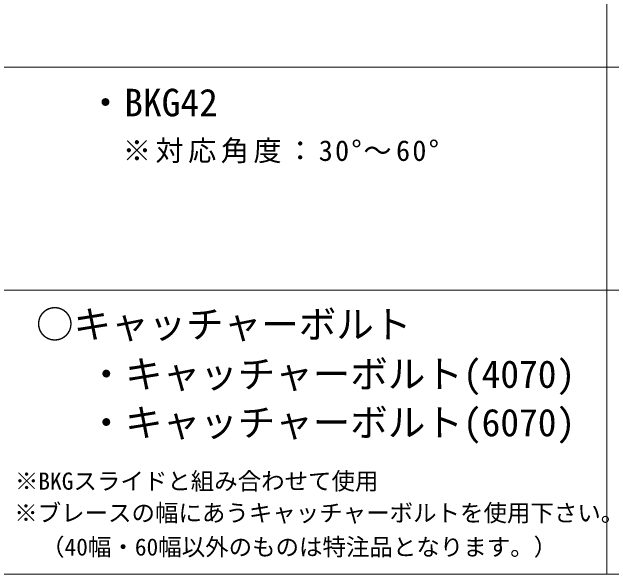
# Model space of a CAD drawing. Units: millimetres on the paper, enlarged 40 times, with parts at other scales. Extents: x -7800 to 7800, y -5578 to 5485.
# Drawn here: x -3236 to -1959, y 1900 to 3098 of the extents above; entities that cross this region are included whole.
import ezdxf
from ezdxf.enums import TextEntityAlignment as Align

# ---------------------------------------------------------------- set-up
doc = ezdxf.new("R2010")
doc.units = ezdxf.units.MM
doc.header["$LTSCALE"] = 40
doc.linetypes.add('DASHED1', pattern=[1.8, 1.2, -0.6])
doc.layers.add('1-6_文字', color=4, linetype='Continuous')
doc.layers.add('F-2_太線１', color=3, linetype='Continuous', lineweight=18)
doc.styles.add('ＭＳ ゴシック', font='')
doc.styles.get('ＭＳ ゴシック').set_extended_font_data('MS Gothic')

msp = doc.modelspace()

# ---------------------------------------------------------------- linework, layer by layer
at = {"layer": 'F-2_太線１'}
for p, q in [((-1968.18, 4900.25), (-1968.18, 1900.25)), ((-7638.18, 2980.25), (-78.18, 2980.25)), ((-7638.18, 2505.35), (-1968.18, 2505.35))]:
    msp.add_line(p, q, dxfattribs=at)
at = {"layer": 'F-2_太線１', "linetype": 'DASHED1'}
msp.add_line((-1968.18, 2505.35), (-78.18, 2505.35), dxfattribs=at)
at = {"layer": 'F-2_太線１'}
msp.add_lwpolyline([(-7638.18, 4900.25), (-7638.18, 1900.25), (-78.18, 1900.25)], dxfattribs=at)

# ---------------------------------------------------------------- texts
at = {"layer": '1-6_文字', "style": 'ＭＳ ゴシック'}
for s, p in [('・BKG42', (-3076.8, 2857.89)), ('・キャッチャーボルト(4070)', (-3075.05, 2279.3)), ('・キャッチャーボルト(6070)', (-3075.05, 2176.09))]:
    msp.add_text(s, height=58.65, dxfattribs=at).set_placement(p, align=Align.BOTTOM_LEFT)
at = {"layer": '1-6_文字', "color": 7, "style": 'ＭＳ ゴシック'}
for s, height, p in [('○キャッチャーボルト', 58.65, (-3184.82, 2385.33)), ('※BKGスライドと組み合わせて使用', 36.66, (-3229.89, 2068.84)), ('※ブレースの幅にあうキャッチャーボルトを使用下さい。', 36.66, (-3231.29, 2001.12)), ('（40幅・60幅以外のものは特注品となります。）', 36.66, (-3174.09, 1928.56))]:
    msp.add_text(s, height=height, dxfattribs=at).set_placement(p, align=Align.BOTTOM_LEFT)
at = {"layer": '1-6_文字', "color": 7, "insert": (-2999.85, 2775.32), "char_height": 43.99, "attachment_point": 7, "style": 'ＭＳ ゴシック'}
msp.add_mtext('\\T1.16;※対応角度：30°～60°', dxfattribs=at)

doc.saveas('drawing.dxf')
